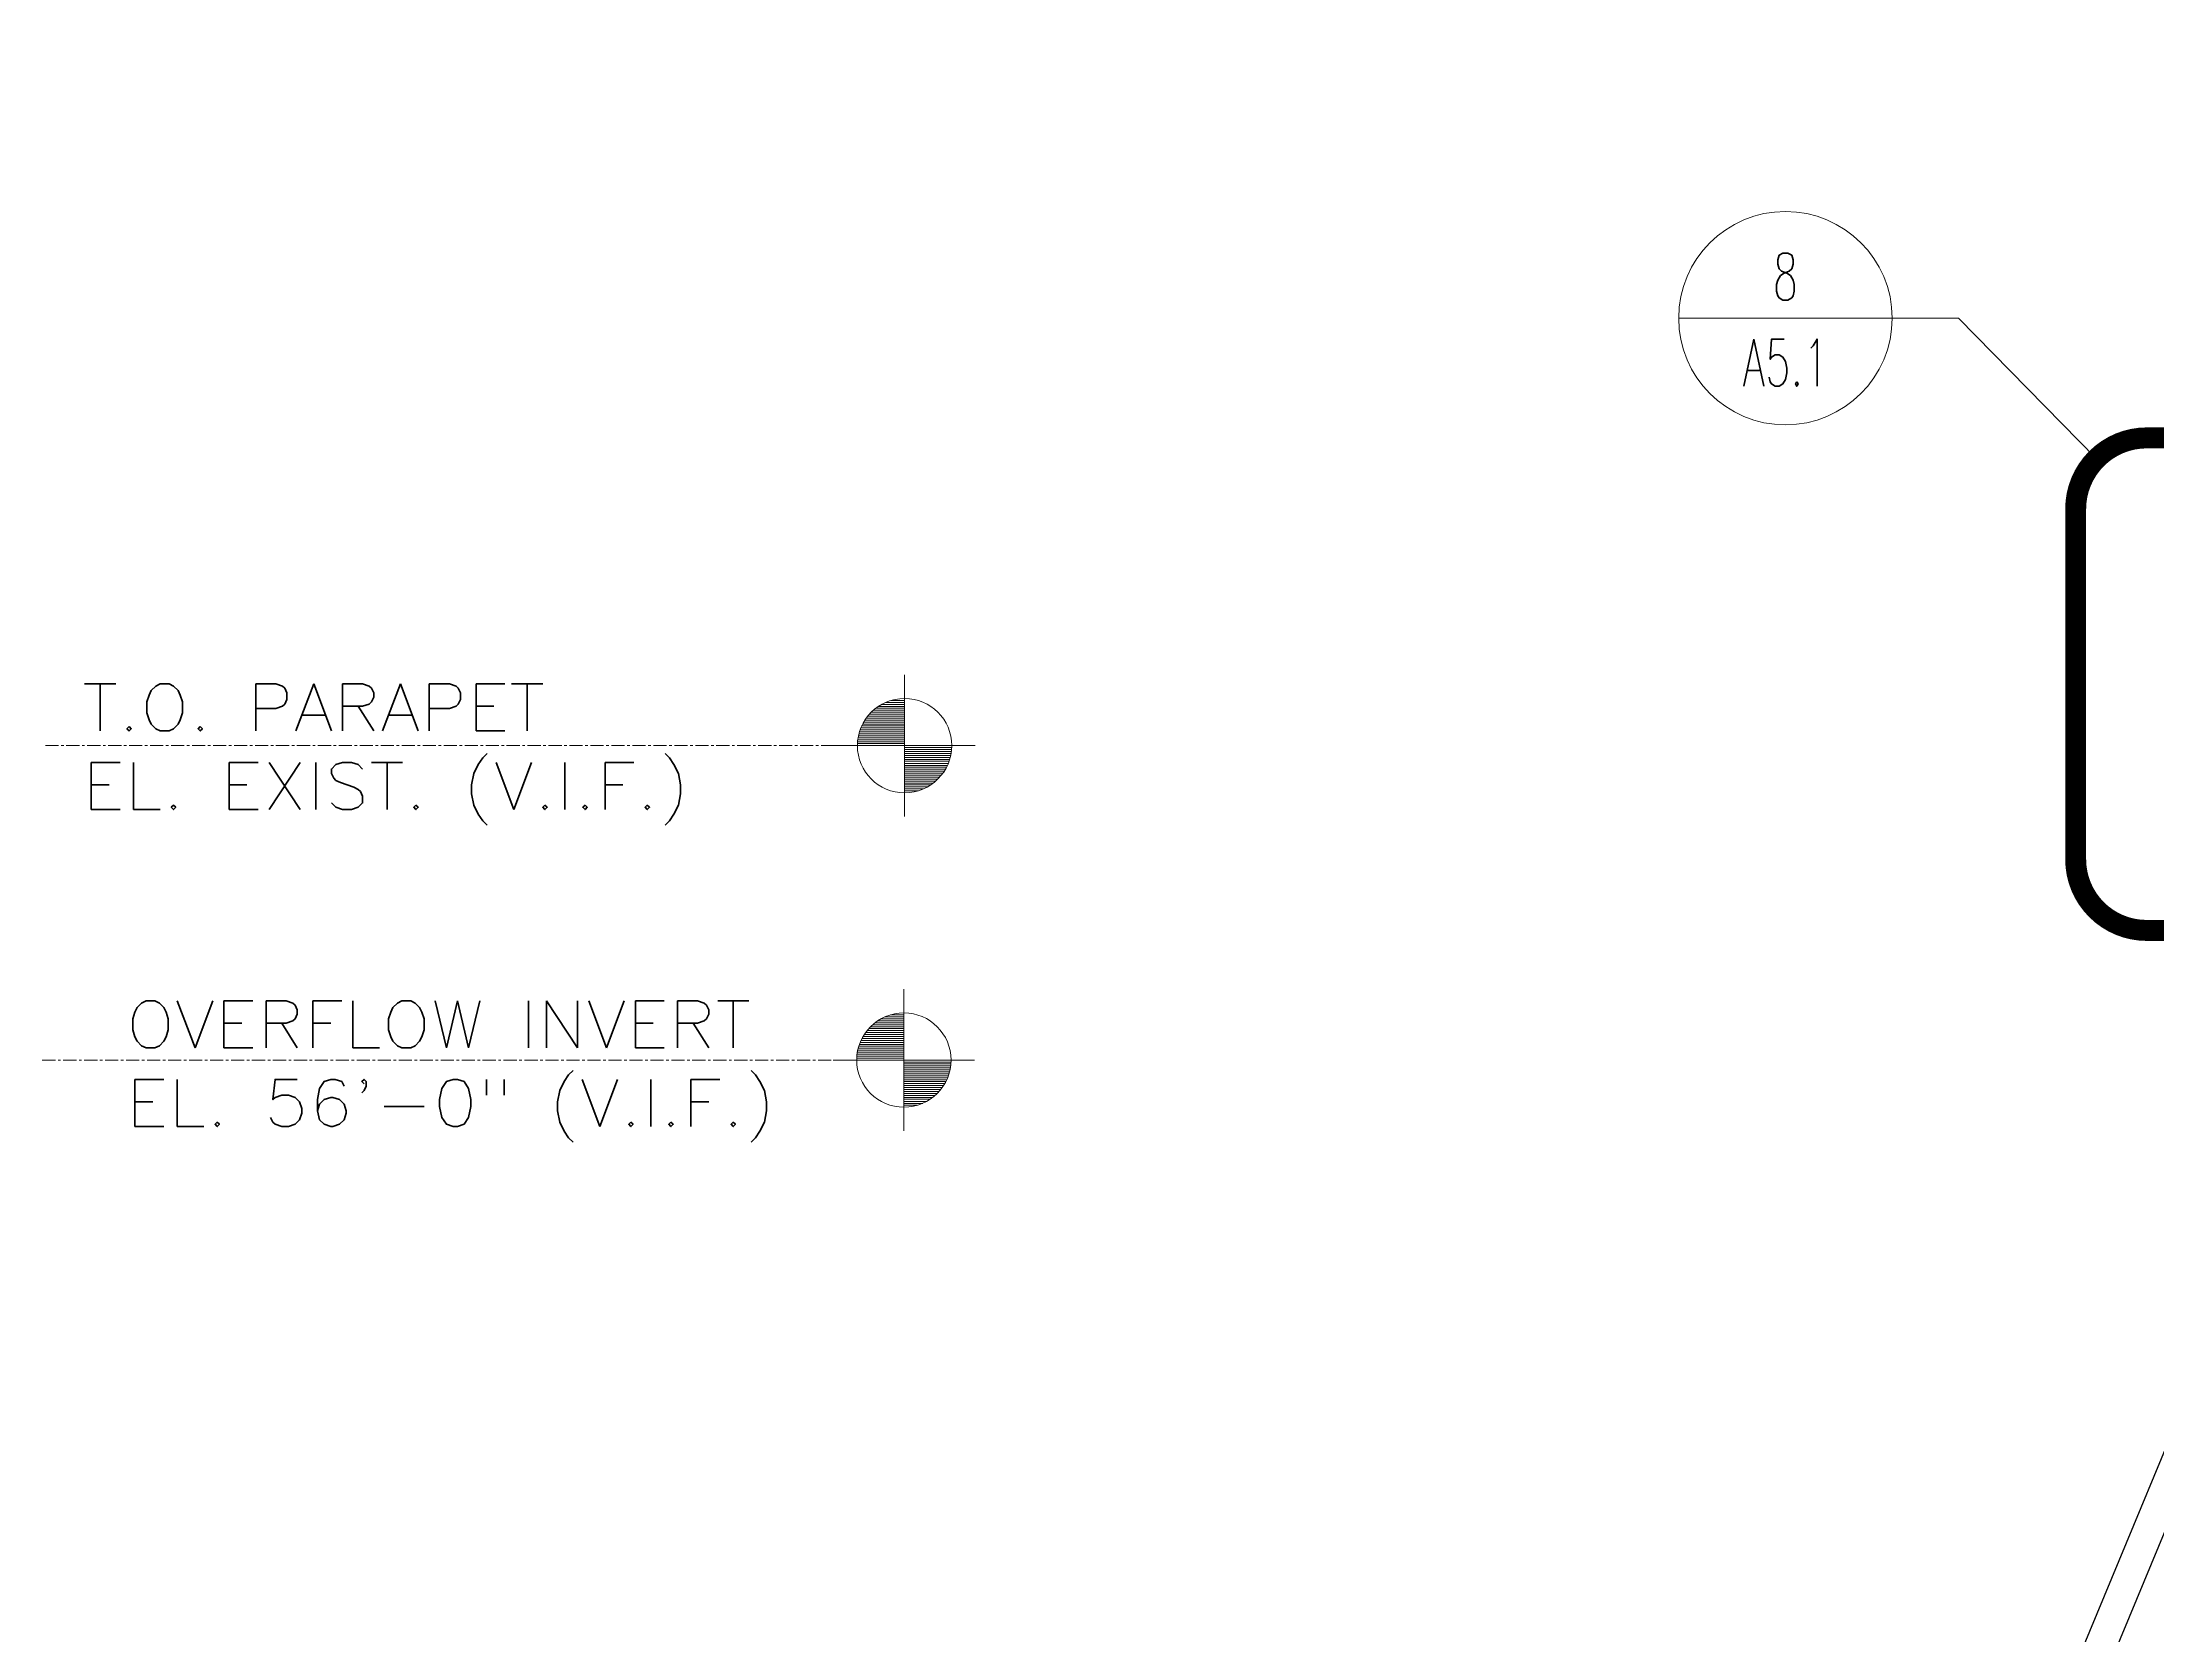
# Model space of a CAD drawing. Header units: inches. Extents: x -33163 to 19162, y -8858 to 30669.
# Drawn here: x -25485 to -25283.2, y -206.7 to -54.7 of the extents above; entities that cross this region are included whole.
import ezdxf
from ezdxf.enums import TextEntityAlignment as Align

# ---------------------------------------------------------------- set-up
doc = ezdxf.new("R2010")
doc.units = ezdxf.units.IN
doc.linetypes.add('CENTER', pattern=[2, 1.25, -0.25, 0.25, -0.25])
doc.linetypes.add('HIDDEN2', pattern=[0.1875, 0.125, -0.0625])
doc.layers.get('0').update_dxf_attribs({"color": 9, "lineweight": 0})
doc.layers.get('Defpoints').update_dxf_attribs({"color": 254})
doc.layers.add('A-ANNO-NOTE-48', color=12, linetype='Continuous')
doc.layers.add('TRUSS_Geometry', color=12, linetype='Continuous')
doc.layers.add('A-ANNO-SYMB-48', color=12, linetype='Continuous', lineweight=9)
doc.styles.add('ROMANS', font='romans.shx', dxfattribs={"width": 1.1})

# ---------------------------------------------------------------- blocks, each defined once
blk = doc.blocks.new('target')
for p, q in [((0, 6), (0, -6)), ((-1.6, 3.67), (0, 3.67)), ((-1.14, 3.83), (0, 3.83)), ((-3.56, 1.83), (0, 1.83)), ((-3.46, 2), (0, 2)), ((-3.36, 2.17), (0, 2.17)), ((-3.25, 2.33), (0, 2.33)), ((-3.12, 2.5), (0, 2.5)), ((-2.98, 2.67), (0, 2.67)), ((-2.82, 2.83), (0, 2.83)), ((-2.65, 3), (0, 3)), ((-2.44, 3.17), (0, 3.17)), ((-2.21, 3.33), (0, 3.33)), ((-1.94, 3.5), (0, 3.5)), ((-6, 0), (6, 0)), ((-4, 0.17), (0, 0.17)), ((-3.99, 0.33), (0, 0.33)), ((-3.97, 0.5), (0, 0.5)), ((-3.94, 0.67), (0, 0.67)), ((-3.91, 0.83), (0, 0.83)), ((-3.87, 1), (0, 1)), ((-3.83, 1.17), (0, 1.17)), ((-3.77, 1.33), (0, 1.33)), ((-3.71, 1.5), (0, 1.5)), ((-3.64, 1.67), (0, 1.67)), ((0, 0), (4, 0)), ((0, 0), (4, 0)), ((4, -0.17), (0, -0.17)), ((3.99, -0.33), (0, -0.33)), ((3.97, -0.5), (0, -0.5)), ((3.94, -0.67), (0, -0.67)), ((3.91, -0.83), (0, -0.83)), ((3.87, -1), (0, -1)), ((3.83, -1.17), (0, -1.17)), ((3.77, -1.33), (0, -1.33)), ((3.71, -1.5), (0, -1.5)), ((3.64, -1.67), (0, -1.67)), ((3.56, -1.83), (0, -1.83)), ((3.46, -2), (0, -2)), ((3.36, -2.17), (0, -2.17)), ((3.25, -2.33), (0, -2.33)), ((3.12, -2.5), (0, -2.5)), ((2.98, -2.67), (0, -2.67)), ((2.82, -2.83), (0, -2.83)), ((2.65, -3), (0, -3)), ((2.44, -3.17), (0, -3.17)), ((2.21, -3.33), (0, -3.33)), ((1.94, -3.5), (0, -3.5)), ((1.6, -3.67), (0, -3.67)), ((1.14, -3.83), (0, -3.83))]:
    blk.add_line(p, q)
blk.add_circle((0, 0), 4)
blk = doc.blocks.new('DETL_TAG')
at = {"color": 0, "linetype": 'ByBlock'}
blk.add_line((20.36, 0), (-20.36, 0), dxfattribs=at)
blk.add_circle((0, 0), 20.36, dxfattribs=at)
at = {"color": 0, "linetype": 'ByBlock', "style": 'ROMANS', "width": 0.625}
for tag, p in [('NUMBER', (0, 7.92)), ('SHEET', (0, -8.49)), ('NOTE', (0, -28.8)), ('NOTE', (0, -40.97))]:
    blk.add_attdef(tag, text='', height=9, dxfattribs=at).set_placement(p, align=Align.MIDDLE)
blk = doc.blocks.new('print')
at = {"char_height": 0.0026, "attachment_point": 4, "style": 'ROMANS'}
for insert in [(83.42, 5.63), (84.49, 5.63), (83.64, 1.14), (84.71, 1.14), (91.25, 0.16), (92.32, 0.16), (48, -0.42), (49.07, -0.42)]:
    blk.add_mtext('\\A1;', dxfattribs=dict(at, insert=insert))

msp = doc.modelspace()

# ---------------------------------------------------------------- linework, layer by layer
at = {"layer": 'A-ANNO-SYMB-48', "linetype": 'CENTER'}
for p, q in [((-25484.68748, -121.77168), (-25402.73201, -121.77168)), ((-25484.97693, -151.77168), (-25402.79813, -151.77168))]:
    msp.add_line(p, q, dxfattribs=at)
at = {"layer": 'A-ANNO-SYMB-48'}
msp.add_lwpolyline([(-25308.52851, -80.9831), (-25302.21952, -80.9831), (-25289.04198, -94.39142)], dxfattribs=at)
at = {"layer": 'Defpoints', "linetype": 'HIDDEN2', "const_width": 2, "flags": 128}
msp.add_lwpolyline([(-25291.0278, -99.18561), (-25291.0278, -132.62299, 0.414213562), (-25284.2478, -139.40299), (-25244.30231, -139.40299, 0.414213562), (-25237.52231, -132.62299), (-25237.52231, -99.18561, 0.414213562), (-25244.30231, -92.40561), (-25284.2478, -92.40561, 0.414213562)], format="xyb", close=True, dxfattribs=at)
at = {"layer": 'TRUSS_Geometry', "lineweight": 25}
msp.add_lwpolyline([(-25262.37741, -140.40157), (-25312.16851, -260.385), (-25309.39518, -261.505), (-25259.59596, -141.5525)], dxfattribs=at)

# ---------------------------------------------------------------- block references
msp.add_blockref('print', (-25389.34094, -60.29476))
at = {"layer": 'A-ANNO-SYMB-48'}
ref = msp.add_blockref('DETL_TAG', (-25318.71099, -80.9831), dxfattribs=dict(at, xscale=0.5, yscale=0.5, zscale=0.5))
ref.add_attrib('NUMBER', '8', dxfattribs={"layer": '0', "color": 0, "linetype": 'ByBlock', "height": 4.5, "style": 'ROMANS', "width": 0.625}).set_placement((-25318.71099, -77.02325), align=Align.MIDDLE)
ref.add_attrib('SHEET', 'A5.1', dxfattribs={"layer": '0', "color": 0, "linetype": 'ByBlock', "height": 4.5, "style": 'ROMANS', "width": 0.625}).set_placement((-25318.71099, -85.2258), align=Align.MIDDLE)
at = {"layer": 'A-ANNO-SYMB-48', "xscale": 1.125005625, "yscale": 1.125005625, "zscale": 1.125005625}
for p in [(-25402.73201, -121.77168), (-25402.79813, -151.77168)]:
    msp.add_blockref('target', p, dxfattribs=at)

# ---------------------------------------------------------------- texts
at = {"layer": 'A-ANNO-NOTE-48', "char_height": 4.5, "attachment_point": 1, "style": 'ROMANS'}
for s, width, gutter_width, heights, insert in [('\\A1;T.O. PARAPET  \\PEL. EXIST. (V.I.F.)', 73.9263438, 22.71099, [15.80179], (-25481.15608, -115.86975)), ('\\A1;OVERFLOW INVERT  \\PEL. 56\'-0" (V.I.F.)', 74.9447294, 2.10938, [17.02037], (-25476.98805, -146.11505))]:
    msp.add_mtext_dynamic_manual_height_columns(s, width=width, gutter_width=gutter_width, heights=heights, dxfattribs=dict(at, insert=insert))

doc.saveas('drawing.dxf')
